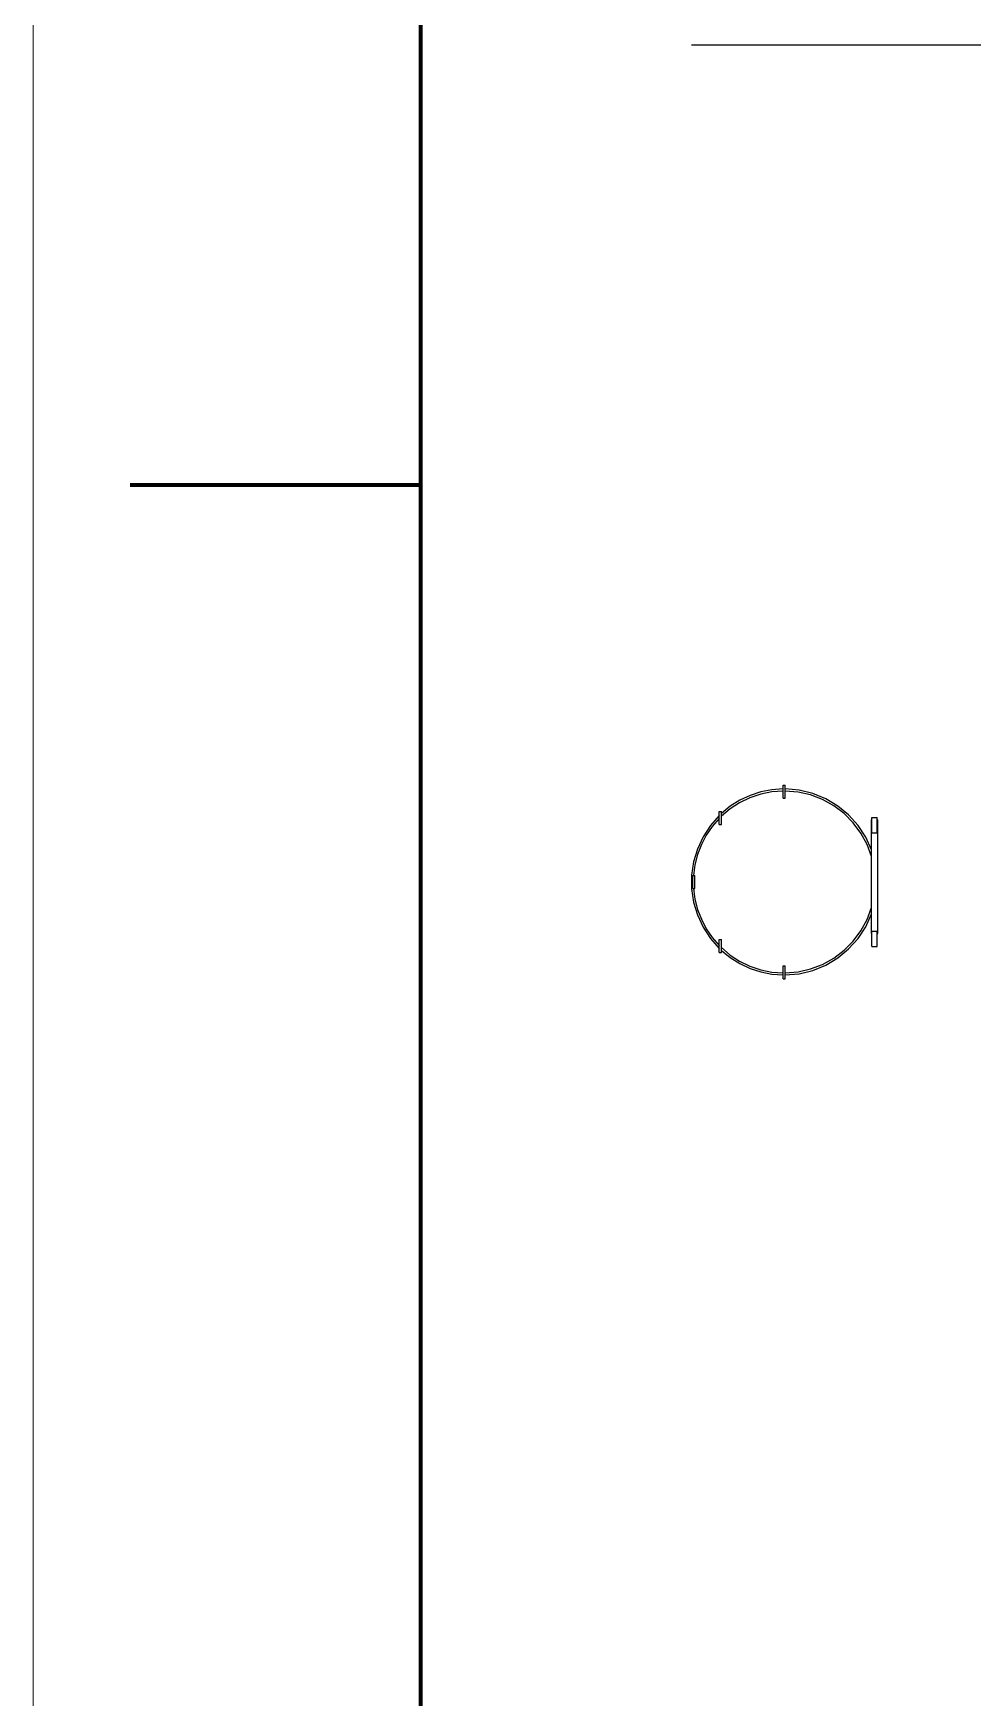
# Model space of a CAD drawing. Header units: millimetres. Extents: x 0 to 420, y 0 to 297.
# Drawn here: x 0 to 48.5, y 85.9 to 171.8 of the extents above; entities that cross this region are included whole.
import ezdxf

# ---------------------------------------------------------------- set-up
doc = ezdxf.new("R2010")
doc.units = ezdxf.units.MM
doc.header["$LTSCALE"] = 0.5
for name, color, linetype, lineweight in [('FINO', 7, 'CONTINUOUS', 25), ('HOJA', 8, 'CONTINUOUS', 13), ('RECUADRO', 7, 'CONTINUOUS', 70)]:
    doc.layers.add(name, color=color, linetype=linetype, lineweight=lineweight)

msp = doc.modelspace()

# ---------------------------------------------------------------- linework, layer by layer
at = {"layer": 'FINO'}
for p, q in [((34, 171.2), (66.76, 171.2)), ((38.7347, 132.3333), (38.7347, 133)), ((38.7347, 133), (38.8413, 133)), ((38.7347, 132.3333), (38.8413, 132.3333)), ((38.8413, 132.3333), (38.8413, 133)), ((35.4347, 130.9667), (35.4347, 131.6333)), ((35.4347, 131.6333), (35.5413, 131.6333)), ((35.5413, 130.9667), (35.5413, 131.6333)), ((35.4347, 130.9667), (35.5413, 130.9667)), ((43.2947, 125.3333), (43.2947, 131.2)), ((43.3213, 130.5333), (43.3213, 131.3333)), ((43.3213, 131.3333), (43.588, 131.3333)), ((43.588, 130.5333), (43.588, 131.3333)), ((43.6147, 125.3333), (43.6147, 131.2)), ((43.3213, 130.5333), (43.588, 130.5333)), ((34.068, 127.6667), (34.068, 128.3333)), ((34.068, 128.3333), (34.1747, 128.3333)), ((34.1747, 127.6667), (34.1747, 128.3333)), ((34.068, 127.6667), (34.1747, 127.6667)), ((43.3213, 124.6667), (43.3213, 125.4667)), ((43.3213, 125.4667), (43.588, 125.4667)), ((43.588, 124.6667), (43.588, 125.4667)), ((35.4347, 124.3667), (35.4347, 125.0333)), ((35.4347, 125.0333), (35.5413, 125.0333)), ((35.5413, 124.3667), (35.5413, 125.0333)), ((43.3213, 124.6667), (43.588, 124.6667)), ((35.4347, 124.3667), (35.5413, 124.3667)), ((38.7347, 123), (38.7347, 123.6667)), ((38.7347, 123.6667), (38.8413, 123.6667)), ((38.7347, 123), (38.8413, 123)), ((38.8413, 123), (38.8413, 123.6667))]:
    msp.add_line(p, q, dxfattribs=at)
for points in [[(38.7347, 132.8), (38.1507, 132.7573), (37.5773, 132.6453), (37.0213, 132.4627), (36.492, 132.2147), (35.996, 131.904), (35.5413, 131.536)], [(38.7347, 132.6933), (38.148, 132.6493), (37.572, 132.5333), (37.0133, 132.3453), (36.484, 132.0893), (35.9907, 131.7693), (35.5413, 131.3893)], [(43.2947, 129.652), (42.9947, 130.312), (42.5987, 130.9187), (42.116, 131.4587), (41.5587, 131.92), (40.9373, 132.292), (40.2667, 132.5667), (39.5627, 132.7373), (38.8413, 132.8)], [(43.2947, 129.3107), (43.064, 129.9347), (42.748, 130.52), (42.352, 131.0533), (41.884, 131.5267), (41.3547, 131.9293), (40.7733, 132.252), (40.152, 132.4907), (39.504, 132.6387), (38.8413, 132.6933)], [(35.4347, 131.4347), (34.9733, 130.9147), (34.5933, 130.332), (34.3, 129.7013), (34.1013, 129.036), (34, 128.348), (34, 127.652), (34.1013, 126.964), (34.3, 126.2987), (34.5933, 125.668), (34.9733, 125.0853), (35.4347, 124.5653)], [(35.4347, 131.284), (35.0733, 130.8693), (34.7627, 130.4147), (34.508, 129.9267), (34.312, 129.412), (34.1773, 128.8787), (34.1067, 128.3333)], [(43.2947, 131.2), (43.3013, 131.2), (43.308, 131.2), (43.3147, 131.2), (43.3213, 131.2)], [(43.588, 131.2), (43.5947, 131.2), (43.6013, 131.2), (43.608, 131.2), (43.6147, 131.2)], [(34.1067, 127.6667), (34.1773, 127.1213), (34.312, 126.588), (34.508, 126.0733), (34.7627, 125.5853), (35.0733, 125.1307), (35.4347, 124.716)], [(38.8413, 123.3067), (39.504, 123.3613), (40.152, 123.5093), (40.7733, 123.748), (41.3547, 124.0707), (41.884, 124.4733), (42.352, 124.9467), (42.748, 125.48), (43.064, 126.0653), (43.2947, 126.6893)], [(38.8413, 123.2), (39.5627, 123.2627), (40.2667, 123.4333), (40.9373, 123.708), (41.5587, 124.08), (42.116, 124.5413), (42.5987, 125.0813), (42.9947, 125.688), (43.2947, 126.348)], [(35.5413, 124.6107), (35.9907, 124.2307), (36.484, 123.9107), (37.0133, 123.6547), (37.572, 123.4667), (38.148, 123.3507), (38.7347, 123.3067)], [(43.2947, 125.3333), (43.3013, 125.3333), (43.308, 125.3333), (43.3147, 125.3333), (43.3213, 125.3333)], [(43.588, 125.3333), (43.5947, 125.3333), (43.6013, 125.3333), (43.608, 125.3333), (43.6147, 125.3333)], [(35.5413, 124.464), (35.996, 124.096), (36.492, 123.7853), (37.0213, 123.5373), (37.5773, 123.3547), (38.1507, 123.2427), (38.7347, 123.2)]]:
    msp.add_lwpolyline(points, dxfattribs=at)
at = {"layer": 'HOJA'}
msp.add_lwpolyline([(0, 0), (420, 0), (420, 297), (0, 297)], close=True, dxfattribs=at)
at = {"layer": 'RECUADRO'}
msp.add_line((5, 148.5), (20, 148.5), dxfattribs=at)
msp.add_lwpolyline([(20, 10), (410, 10), (410, 287), (20, 287)], close=True, dxfattribs=at)

doc.saveas('drawing.dxf')
